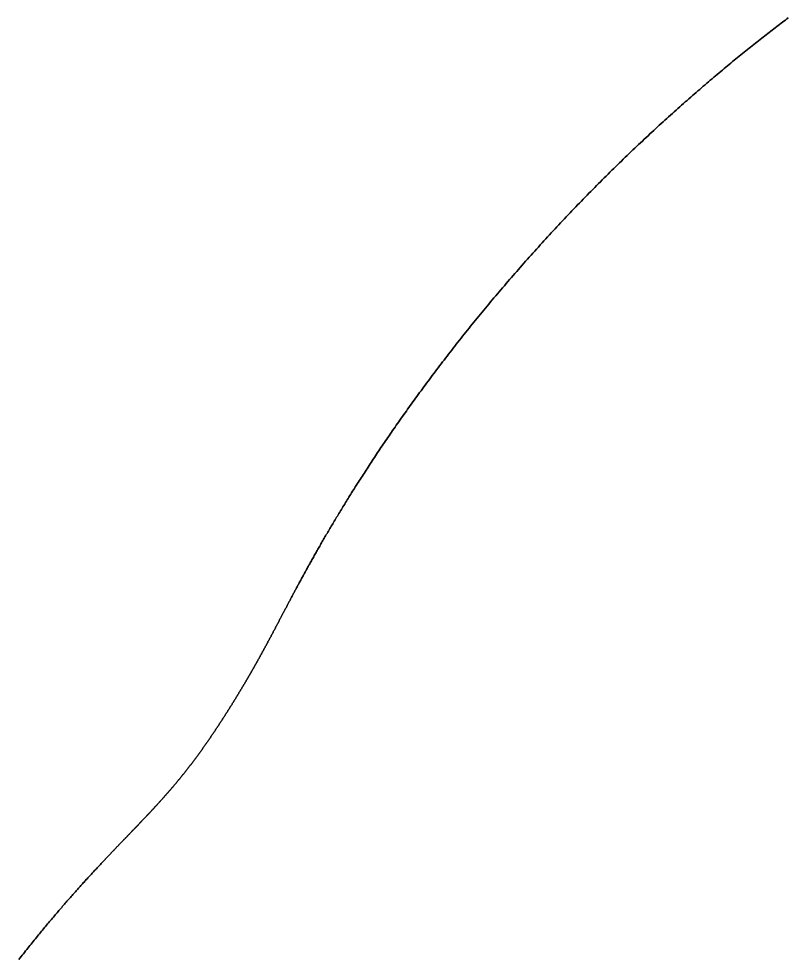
# Model space of a CAD drawing. Header units: inches. Extents: x 130170 to 284068, y 377793 to 804530.
# Drawn here: x 249404.6 to 249458.4, y 749638.9 to 749704.7 of the extents above; entities that cross this region are included whole.
import ezdxf

# ---------------------------------------------------------------- set-up
doc = ezdxf.new("R2010")
doc.units = ezdxf.units.IN
doc.header["$MEASUREMENT"] = 0
doc.layers.add('muni_il', color=7, linetype='Continuous')

msp = doc.modelspace()

# ---------------------------------------------------------------- linework, layer by layer
at = {"layer": 'muni_il'}
for points in [[(249458.444, 749704.798), (249458.346, 749704.724), (249458.247, 749704.649), (249458.148, 749704.574), (249458.048, 749704.498), (249457.948, 749704.421), (249457.847, 749704.344), (249457.745, 749704.266), (249457.643, 749704.188), (249457.54, 749704.109), (249457.436, 749704.03), (249457.332, 749703.949), (249457.228, 749703.869), (249457.123, 749703.787), (249457.017, 749703.705), (249456.911, 749703.622), (249456.804, 749703.539), (249456.697, 749703.455), (249456.589, 749703.37), (249456.48, 749703.285), (249456.372, 749703.199), (249456.262, 749703.113), (249456.152, 749703.025), (249456.041, 749702.938), (249455.93, 749702.849), (249455.819, 749702.76), (249455.707, 749702.671), (249455.594, 749702.58), (249455.481, 749702.489), (249455.367, 749702.398), (249455.253, 749702.306), (249455.138, 749702.213), (249455.023, 749702.119), (249454.907, 749702.025), (249454.791, 749701.931), (249454.675, 749701.835), (249454.558, 749701.739), (249454.44, 749701.643), (249454.322, 749701.546), (249454.204, 749701.448), (249454.085, 749701.349), (249453.966, 749701.25), (249453.846, 749701.15), (249453.726, 749701.05), (249453.605, 749700.949), (249453.484, 749700.848), (249453.362, 749700.746), (249453.241, 749700.643), (249453.118, 749700.539), (249452.996, 749700.435), (249452.873, 749700.331), (249452.749, 749700.226), (249452.626, 749700.12), (249452.501, 749700.013), (249452.377, 749699.906), (249452.252, 749699.799), (249452.127, 749699.691), (249452.001, 749699.582), (249451.875, 749699.472), (249451.749, 749699.362), (249451.622, 749699.252), (249451.495, 749699.141), (249451.368, 749699.029), (249451.241, 749698.917), (249451.113, 749698.804), (249450.985, 749698.691), (249450.856, 749698.577), (249450.728, 749698.462), (249450.599, 749698.347), (249450.469, 749698.231), (249450.34, 749698.115), (249450.21, 749697.998), (249450.08, 749697.881), (249449.95, 749697.763), (249449.82, 749697.645), (249449.689, 749697.526), (249449.558, 749697.407), (249449.427, 749697.287), (249449.296, 749697.166), (249449.165, 749697.045), (249449.033, 749696.924), (249448.901, 749696.802), (249448.77, 749696.679), (249448.637, 749696.556), (249448.505, 749696.433), (249448.373, 749696.309), (249448.24, 749696.184), (249448.108, 749696.059), (249447.975, 749695.934), (249447.842, 749695.808), (249447.709, 749695.682), (249447.576, 749695.555), (249447.443, 749695.428), (249447.31, 749695.3), (249447.176, 749695.172), (249447.043, 749695.044), (249446.91, 749694.915), (249446.776, 749694.785), (249446.643, 749694.655), (249446.509, 749694.525), (249446.375, 749694.394), (249446.242, 749694.263), (249446.108, 749694.132), (249445.975, 749694), (249445.841, 749693.868), (249445.707, 749693.735), (249445.574, 749693.602), (249445.44, 749693.469), (249445.306, 749693.335), (249445.173, 749693.201), (249445.04, 749693.067), (249444.906, 749692.932), (249444.773, 749692.797), (249444.64, 749692.662), (249444.506, 749692.526), (249444.373, 749692.39), (249444.24, 749692.254), (249444.107, 749692.117), (249443.975, 749691.98), (249443.842, 749691.843), (249443.709, 749691.706), (249443.577, 749691.568), (249443.445, 749691.43), (249443.313, 749691.291), (249443.18, 749691.153), (249443.049, 749691.014), (249442.917, 749690.875), (249442.786, 749690.736), (249442.654, 749690.596), (249442.523, 749690.457), (249442.392, 749690.317), (249442.261, 749690.177), (249442.131, 749690.036), (249442.001, 749689.896), (249441.87, 749689.755), (249441.741, 749689.614), (249441.611, 749689.473), (249441.481, 749689.332), (249441.352, 749689.191), (249441.223, 749689.05), (249441.095, 749688.908), (249440.966, 749688.766), (249440.838, 749688.624), (249440.71, 749688.482), (249440.583, 749688.34), (249440.456, 749688.198), (249440.329, 749688.056), (249440.202, 749687.914), (249440.076, 749687.771), (249439.95, 749687.629), (249439.824, 749687.486), (249439.699, 749687.343), (249439.574, 749687.201), (249439.449, 749687.058), (249439.324, 749686.916), (249439.2, 749686.773), (249439.077, 749686.63), (249438.953, 749686.487), (249438.83, 749686.344), (249438.708, 749686.202), (249438.586, 749686.059), (249438.464, 749685.916), (249438.342, 749685.774), (249438.221, 749685.631), (249438.101, 749685.488), (249437.98, 749685.346), (249437.861, 749685.203), (249437.741, 749685.061), (249437.622, 749684.919), (249437.503, 749684.776), (249437.385, 749684.634), (249437.268, 749684.492), (249437.15, 749684.35), (249437.033, 749684.208), (249436.917, 749684.067), (249436.801, 749683.925), (249436.685, 749683.784), (249436.57, 749683.642), (249436.456, 749683.501), (249436.341, 749683.36), (249436.228, 749683.219), (249436.114, 749683.078), (249436.002, 749682.938), (249435.889, 749682.798), (249435.777, 749682.657), (249435.666, 749682.518), (249435.555, 749682.378), (249435.445, 749682.238), (249435.335, 749682.099), (249435.226, 749681.96), (249435.117, 749681.821), (249435.008, 749681.683), (249434.901, 749681.544), (249434.793, 749681.406), (249434.686, 749681.268), (249434.58, 749681.131), (249434.474, 749680.993), (249434.369, 749680.856), (249434.264, 749680.72), (249434.16, 749680.583), (249434.056, 749680.447), (249433.953, 749680.311), (249433.85, 749680.176), (249433.748, 749680.041), (249433.646, 749679.906), (249433.545, 749679.771), (249433.445, 749679.637), (249433.345, 749679.503), (249433.245, 749679.37), (249433.146, 749679.237), (249433.048, 749679.104), (249432.95, 749678.972), (249432.853, 749678.84), (249432.756, 749678.708), (249432.66, 749678.577), (249432.564, 749678.446), (249432.469, 749678.315), (249432.375, 749678.185), (249432.281, 749678.056), (249432.187, 749677.926), (249432.094, 749677.797), (249432.002, 749677.669), (249431.91, 749677.541), (249431.819, 749677.414), (249431.729, 749677.286), (249431.639, 749677.16), (249431.549, 749677.033), (249431.46, 749676.908), (249431.372, 749676.782), (249431.284, 749676.657), (249431.197, 749676.533), (249431.11, 749676.409), (249431.024, 749676.286), (249430.938, 749676.162), (249430.853, 749676.04), (249430.769, 749675.918), (249430.685, 749675.796), (249430.601, 749675.675), (249430.519, 749675.555), (249430.436, 749675.435), (249430.355, 749675.315), (249430.274, 749675.196), (249430.193, 749675.077), (249430.113, 749674.959), (249430.034, 749674.842), (249429.955, 749674.725), (249429.876, 749674.608), (249429.799, 749674.492), (249429.721, 749674.377), (249429.645, 749674.262), (249429.569, 749674.148), (249429.493, 749674.034), (249429.418, 749673.92), (249429.344, 749673.808), (249429.27, 749673.695), (249429.196, 749673.584), (249429.123, 749673.473), (249429.051, 749673.362), (249428.979, 749673.252), (249428.908, 749673.143), (249428.837, 749673.034), (249428.767, 749672.925), (249428.698, 749672.817), (249428.629, 749672.71), (249428.56, 749672.603), (249428.492, 749672.497), (249428.424, 749672.392), (249428.358, 749672.287), (249428.291, 749672.182), (249428.225, 749672.079), (249428.16, 749671.975), (249428.095, 749671.872), (249428.031, 749671.77), (249427.967, 749671.669), (249427.903, 749671.568), (249427.841, 749671.467), (249427.778, 749671.367), (249427.716, 749671.268), (249427.655, 749671.169), (249427.594, 749671.071), (249427.534, 749670.974), (249427.474, 749670.877), (249427.415, 749670.78), (249427.356, 749670.684), (249427.297, 749670.589), (249427.239, 749670.494), (249427.182, 749670.4), (249427.125, 749670.307), (249427.069, 749670.214), (249427.013, 749670.121), (249426.957, 749670.03), (249426.902, 749669.938), (249426.848, 749669.848), (249426.793, 749669.757), (249426.74, 749669.668), (249426.686, 749669.579), (249426.634, 749669.49), (249426.581, 749669.403), (249426.53, 749669.315), (249426.478, 749669.228), (249426.427, 749669.142), (249426.377, 749669.057), (249426.326, 749668.972), (249426.277, 749668.887), (249426.228, 749668.803), (249426.179, 749668.72), (249426.13, 749668.637), (249426.082, 749668.555), (249426.035, 749668.473), (249425.988, 749668.392), (249425.941, 749668.311), (249425.894, 749668.231), (249425.849, 749668.152), (249425.803, 749668.072), (249425.758, 749667.994), (249425.713, 749667.916), (249425.669, 749667.839), (249425.625, 749667.762), (249425.581, 749667.685), (249425.538, 749667.61), (249425.495, 749667.534), (249425.452, 749667.46), (249425.41, 749667.385), (249425.369, 749667.312), (249425.327, 749667.238), (249425.286, 749667.166), (249425.246, 749667.093), (249425.205, 749667.022), (249425.165, 749666.95), (249425.126, 749666.88), (249425.087, 749666.809), (249425.048, 749666.74), (249425.009, 749666.67), (249424.971, 749666.602), (249424.933, 749666.534), (249424.895, 749666.466), (249424.858, 749666.398), (249424.821, 749666.332), (249424.785, 749666.265), (249424.748, 749666.199), (249424.712, 749666.134), (249424.676, 749666.069), (249424.641, 749666.005), (249424.606, 749665.94), (249424.571, 749665.877), (249424.537, 749665.814), (249424.502, 749665.751), (249424.469, 749665.689), (249424.435, 749665.627), (249424.402, 749665.566), (249424.368, 749665.505), (249424.336, 749665.444), (249424.303, 749665.384), (249424.271, 749665.324), (249424.239, 749665.265), (249424.207, 749665.206), (249424.175, 749665.148), (249424.144, 749665.09), (249424.113, 749665.032), (249424.083, 749664.975), (249424.052, 749664.918), (249424.022, 749664.862), (249423.992, 749664.806), (249423.962, 749664.75), (249423.933, 749664.695), (249423.903, 749664.64), (249423.874, 749664.586), (249423.845, 749664.531), (249423.817, 749664.478), (249423.788, 749664.424), (249423.76, 749664.371), (249423.732, 749664.319), (249423.704, 749664.266), (249423.677, 749664.214), (249423.649, 749664.163), (249423.622, 749664.111), (249423.595, 749664.06), (249423.568, 749664.01), (249423.542, 749663.959), (249423.515, 749663.91), (249423.489, 749663.86), (249423.463, 749663.811), (249423.437, 749663.762), (249423.412, 749663.713), (249423.386, 749663.665), (249423.361, 749663.617), (249423.336, 749663.569), (249423.311, 749663.521), (249423.286, 749663.474), (249423.261, 749663.427), (249423.237, 749663.381), (249423.212, 749663.334), (249423.188, 749663.289), (249423.164, 749663.243), (249423.14, 749663.197), (249423.117, 749663.152), (249423.093, 749663.107), (249423.069, 749663.063), (249423.046, 749663.018), (249423.023, 749662.974), (249423, 749662.93), (249422.977, 749662.887), (249422.954, 749662.843), (249422.932, 749662.8), (249422.909, 749662.757), (249422.887, 749662.715), (249422.864, 749662.672), (249422.842, 749662.63), (249422.82, 749662.588), (249422.798, 749662.546), (249422.777, 749662.505), (249422.755, 749662.464), (249422.733, 749662.423), (249422.712, 749662.382), (249422.69, 749662.341), (249422.669, 749662.301), (249422.648, 749662.26), (249422.627, 749662.22), (249422.606, 749662.181), (249422.585, 749662.141), (249422.564, 749662.101), (249422.543, 749662.062), (249422.523, 749662.023), (249422.502, 749661.984), (249422.482, 749661.946), (249422.461, 749661.907), (249422.441, 749661.869), (249422.421, 749661.83), (249422.401, 749661.792), (249422.381, 749661.754), (249422.361, 749661.717), (249422.341, 749661.679), (249422.321, 749661.642), (249422.301, 749661.605), (249422.282, 749661.568), (249422.262, 749661.531), (249422.242, 749661.494), (249422.223, 749661.457), (249422.203, 749661.421), (249422.184, 749661.384), (249422.165, 749661.348), (249422.145, 749661.312), (249422.126, 749661.276), (249422.107, 749661.24), (249422.088, 749661.205), (249422.069, 749661.169), (249422.05, 749661.134), (249422.031, 749661.098), (249422.012, 749661.063), (249421.993, 749661.028), (249421.974, 749660.993), (249421.955, 749660.958), (249421.936, 749660.923), (249421.918, 749660.888), (249421.899, 749660.854), (249421.88, 749660.819), (249421.862, 749660.785), (249421.843, 749660.751), (249421.825, 749660.716), (249421.806, 749660.682), (249421.788, 749660.648), (249421.769, 749660.615), (249421.751, 749660.581), (249421.732, 749660.547), (249421.714, 749660.513), (249421.696, 749660.48), (249421.677, 749660.446), (249421.659, 749660.413), (249421.641, 749660.379), (249421.622, 749660.346), (249421.604, 749660.313), (249421.586, 749660.28), (249421.568, 749660.247), (249421.549, 749660.214), (249421.531, 749660.181), (249421.513, 749660.148), (249421.495, 749660.115), (249421.477, 749660.082), (249421.459, 749660.049), (249421.44, 749660.017), (249421.422, 749659.984), (249421.404, 749659.952), (249421.386, 749659.919), (249421.368, 749659.886), (249421.35, 749659.854), (249421.332, 749659.822), (249421.314, 749659.789), (249421.296, 749659.757), (249421.278, 749659.725), (249421.26, 749659.693), (249421.242, 749659.66), (249421.224, 749659.628), (249421.206, 749659.596), (249421.187, 749659.564), (249421.169, 749659.532), (249421.151, 749659.5), (249421.133, 749659.468), (249421.115, 749659.436), (249421.097, 749659.404), (249421.079, 749659.372), (249421.061, 749659.341), (249421.043, 749659.309), (249421.025, 749659.277), (249421.007, 749659.245), (249420.988, 749659.213), (249420.97, 749659.182), (249420.952, 749659.15), (249420.934, 749659.118), (249420.916, 749659.086), (249420.898, 749659.055), (249420.879, 749659.023), (249420.861, 749658.991), (249420.843, 749658.96), (249420.825, 749658.928), (249420.806, 749658.897), (249420.788, 749658.865), (249420.77, 749658.833), (249420.752, 749658.802), (249420.733, 749658.77), (249420.715, 749658.739), (249420.697, 749658.707), (249420.678, 749658.675), (249420.66, 749658.644), (249420.641, 749658.612), (249420.623, 749658.581), (249420.605, 749658.549), (249420.586, 749658.517), (249420.568, 749658.486), (249420.549, 749658.454), (249420.531, 749658.423), (249420.512, 749658.391), (249420.494, 749658.36), (249420.475, 749658.328), (249420.456, 749658.296), (249420.438, 749658.265), (249420.419, 749658.233), (249420.4, 749658.202), (249420.382, 749658.17), (249420.363, 749658.138), (249420.344, 749658.107), (249420.325, 749658.075), (249420.307, 749658.044), (249420.288, 749658.012), (249420.269, 749657.98), (249420.25, 749657.949), (249420.231, 749657.917), (249420.212, 749657.885), (249420.193, 749657.853), (249420.174, 749657.822), (249420.155, 749657.79), (249420.136, 749657.758), (249420.117, 749657.727), (249420.098, 749657.695), (249420.079, 749657.663), (249420.06, 749657.631), (249420.041, 749657.6), (249420.021, 749657.568), (249420.002, 749657.536), (249419.983, 749657.504), (249419.964, 749657.472), (249419.944, 749657.441), (249419.925, 749657.409), (249419.906, 749657.377), (249419.886, 749657.345), (249419.867, 749657.313), (249419.847, 749657.281), (249419.828, 749657.249), (249419.808, 749657.217), (249419.789, 749657.185), (249419.769, 749657.153), (249419.749, 749657.121), (249419.73, 749657.089), (249419.71, 749657.057), (249419.69, 749657.025), (249419.671, 749656.993), (249419.651, 749656.961), (249419.631, 749656.929), (249419.611, 749656.897), (249419.591, 749656.865), (249419.571, 749656.833), (249419.552, 749656.801), (249419.532, 749656.769), (249419.512, 749656.736), (249419.492, 749656.704), (249419.472, 749656.672), (249419.452, 749656.64), (249419.431, 749656.607), (249419.411, 749656.575), (249419.391, 749656.543), (249419.371, 749656.511), (249419.351, 749656.479), (249419.33, 749656.446), (249419.31, 749656.414), (249419.29, 749656.382), (249419.27, 749656.35), (249419.249, 749656.317), (249419.229, 749656.285), (249419.208, 749656.253), (249419.188, 749656.22), (249419.167, 749656.188), (249419.147, 749656.156), (249419.126, 749656.123), (249419.106, 749656.091), (249419.085, 749656.058), (249419.064, 749656.026), (249419.044, 749655.994), (249419.023, 749655.961), (249419.002, 749655.929), (249418.981, 749655.896), (249418.961, 749655.864), (249418.94, 749655.832), (249418.919, 749655.799), (249418.898, 749655.767), (249418.877, 749655.734), (249418.856, 749655.702), (249418.835, 749655.669), (249418.814, 749655.637), (249418.793, 749655.604), (249418.772, 749655.572), (249418.751, 749655.539), (249418.73, 749655.507), (249418.709, 749655.475), (249418.688, 749655.442), (249418.666, 749655.41), (249418.645, 749655.377), (249418.624, 749655.345), (249418.603, 749655.312), (249418.581, 749655.28), (249418.56, 749655.247), (249418.539, 749655.215), (249418.517, 749655.182), (249418.496, 749655.15), (249418.474, 749655.117), (249418.453, 749655.085), (249418.431, 749655.053), (249418.41, 749655.02), (249418.388, 749654.988), (249418.366, 749654.955), (249418.345, 749654.923), (249418.323, 749654.89), (249418.302, 749654.858), (249418.28, 749654.826), (249418.258, 749654.793), (249418.236, 749654.761), (249418.215, 749654.728), (249418.193, 749654.696), (249418.171, 749654.664), (249418.149, 749654.631), (249418.127, 749654.599), (249418.105, 749654.567), (249418.083, 749654.534), (249418.061, 749654.502), (249418.039, 749654.47), (249418.017, 749654.437), (249417.995, 749654.405), (249417.973, 749654.373), (249417.951, 749654.34), (249417.929, 749654.308), (249417.906, 749654.276), (249417.884, 749654.244), (249417.862, 749654.212), (249417.84, 749654.179), (249417.817, 749654.147), (249417.795, 749654.115), (249417.773, 749654.083), (249417.75, 749654.051), (249417.728, 749654.019), (249417.706, 749653.986), (249417.683, 749653.954), (249417.661, 749653.922), (249417.638, 749653.89), (249417.616, 749653.858), (249417.593, 749653.826), (249417.57, 749653.794), (249417.548, 749653.762), (249417.525, 749653.73), (249417.502, 749653.698), (249417.48, 749653.666), (249417.457, 749653.634), (249417.434, 749653.602), (249417.411, 749653.57), (249417.388, 749653.539), (249417.366, 749653.507), (249417.343, 749653.475), (249417.32, 749653.443), (249417.297, 749653.411), (249417.274, 749653.379), (249417.251, 749653.348), (249417.228, 749653.316), (249417.204, 749653.284), (249417.181, 749653.253), (249417.158, 749653.221), (249417.135, 749653.189), (249417.112, 749653.158), (249417.088, 749653.126), (249417.065, 749653.094), (249417.042, 749653.063), (249417.019, 749653.031), (249416.995, 749653), (249416.972, 749652.968), (249416.948, 749652.936), (249416.925, 749652.905), (249416.901, 749652.873), (249416.878, 749652.842), (249416.854, 749652.81), (249416.83, 749652.779), (249416.807, 749652.748), (249416.783, 749652.716), (249416.759, 749652.685), (249416.736, 749652.653), (249416.712, 749652.622), (249416.688, 749652.591), (249416.664, 749652.559), (249416.64, 749652.528), (249416.616, 749652.497), (249416.592, 749652.465), (249416.568, 749652.434), (249416.544, 749652.403), (249416.52, 749652.372), (249416.496, 749652.34), (249416.471, 749652.309), (249416.447, 749652.278), (249416.423, 749652.247), (249416.398, 749652.216), (249416.374, 749652.184), (249416.349, 749652.153), (249416.325, 749652.122), (249416.3, 749652.091), (249416.276, 749652.06), (249416.251, 749652.029), (249416.227, 749651.997), (249416.202, 749651.966), (249416.177, 749651.935), (249416.152, 749651.904), (249416.127, 749651.873), (249416.103, 749651.842), (249416.078, 749651.811), (249416.053, 749651.78), (249416.027, 749651.749), (249416.002, 749651.718), (249415.977, 749651.687), (249415.952, 749651.656), (249415.927, 749651.625), (249415.901, 749651.593), (249415.876, 749651.562), (249415.85, 749651.531), (249415.825, 749651.5), (249415.799, 749651.469), (249415.774, 749651.438), (249415.748, 749651.407), (249415.723, 749651.376), (249415.697, 749651.345), (249415.671, 749651.314), (249415.645, 749651.283), (249415.619, 749651.252), (249415.593, 749651.221), (249415.567, 749651.19), (249415.541, 749651.159), (249415.515, 749651.127), (249415.489, 749651.096), (249415.462, 749651.065), (249415.436, 749651.034), (249415.409, 749651.003), (249415.383, 749650.972), (249415.356, 749650.941), (249415.33, 749650.909), (249415.303, 749650.878), (249415.276, 749650.847), (249415.249, 749650.816), (249415.222, 749650.784), (249415.195, 749650.753), (249415.168, 749650.722), (249415.141, 749650.691), (249415.114, 749650.659), (249415.087, 749650.628), (249415.059, 749650.597), (249415.032, 749650.565), (249415.005, 749650.534), (249414.977, 749650.502), (249414.949, 749650.471), (249414.922, 749650.439), (249414.894, 749650.408), (249414.866, 749650.376), (249414.838, 749650.345), (249414.81, 749650.313), (249414.782, 749650.281), (249414.754, 749650.25), (249414.725, 749650.218), (249414.697, 749650.186), (249414.669, 749650.154), (249414.64, 749650.123), (249414.612, 749650.091), (249414.583, 749650.059), (249414.554, 749650.027), (249414.525, 749649.995), (249414.496, 749649.963), (249414.467, 749649.931), (249414.438, 749649.899), (249414.409, 749649.866), (249414.38, 749649.834), (249414.35, 749649.802), (249414.321, 749649.77), (249414.291, 749649.737), (249414.262, 749649.705), (249414.232, 749649.672), (249414.202, 749649.64), (249414.172, 749649.607), (249414.142, 749649.575), (249414.112, 749649.542), (249414.082, 749649.509), (249414.051, 749649.476), (249414.021, 749649.443), (249413.99, 749649.41), (249413.96, 749649.377), (249413.929, 749649.344), (249413.898, 749649.311), (249413.867, 749649.278), (249413.836, 749649.245), (249413.805, 749649.211), (249413.774, 749649.178), (249413.742, 749649.144), (249413.711, 749649.111), (249413.679, 749649.077), (249413.647, 749649.043), (249413.616, 749649.009), (249413.584, 749648.976), (249413.552, 749648.941), (249413.52, 749648.907), (249413.487, 749648.873), (249413.455, 749648.839), (249413.423, 749648.805), (249413.39, 749648.77), (249413.357, 749648.736), (249413.324, 749648.701), (249413.291, 749648.666), (249413.258, 749648.631), (249413.225, 749648.596), (249413.192, 749648.561), (249413.158, 749648.526), (249413.125, 749648.491), (249413.091, 749648.456), (249413.057, 749648.42), (249413.023, 749648.384), (249412.989, 749648.349), (249412.955, 749648.313), (249412.92, 749648.277), (249412.886, 749648.241), (249412.851, 749648.205), (249412.816, 749648.168), (249412.781, 749648.132), (249412.746, 749648.095), (249412.711, 749648.059), (249412.676, 749648.022), (249412.64, 749647.985), (249412.605, 749647.948), (249412.569, 749647.91), (249412.533, 749647.873), (249412.497, 749647.835), (249412.461, 749647.798), (249412.424, 749647.76), (249412.388, 749647.722), (249412.351, 749647.684), (249412.314, 749647.645), (249412.277, 749647.607), (249412.24, 749647.568), (249412.203, 749647.53), (249412.165, 749647.49), (249412.128, 749647.451), (249412.09, 749647.412), (249412.052, 749647.373), (249412.014, 749647.333), (249411.975, 749647.293), (249411.937, 749647.253), (249411.898, 749647.213), (249411.859, 749647.172), (249411.82, 749647.132), (249411.781, 749647.091), (249411.742, 749647.05), (249411.702, 749647.009), (249411.662, 749646.967), (249411.623, 749646.926), (249411.582, 749646.884), (249411.542, 749646.842), (249411.502, 749646.8), (249411.461, 749646.757), (249411.42, 749646.714), (249411.379, 749646.671), (249411.338, 749646.628), (249411.296, 749646.585), (249411.254, 749646.541), (249411.212, 749646.497), (249411.17, 749646.453), (249411.128, 749646.409), (249411.085, 749646.364), (249411.043, 749646.319), (249411, 749646.274), (249410.956, 749646.228), (249410.913, 749646.182), (249410.869, 749646.136), (249410.825, 749646.09), (249410.781, 749646.044), (249410.737, 749645.997), (249410.692, 749645.95), (249410.648, 749645.902), (249410.603, 749645.854), (249410.557, 749645.806), (249410.512, 749645.758), (249410.466, 749645.709), (249410.42, 749645.66), (249410.374, 749645.611), (249410.327, 749645.561), (249410.28, 749645.511), (249410.233, 749645.461), (249410.186, 749645.41), (249410.138, 749645.359), (249410.091, 749645.308), (249410.042, 749645.256), (249409.994, 749645.204), (249409.945, 749645.152), (249409.896, 749645.099), (249409.847, 749645.046), (249409.798, 749644.992), (249409.748, 749644.938), (249409.698, 749644.884), (249409.647, 749644.829), (249409.597, 749644.774), (249409.546, 749644.718), (249409.495, 749644.662), (249409.443, 749644.606), (249409.391, 749644.549), (249409.339, 749644.492), (249409.286, 749644.435), (249409.234, 749644.376), (249409.181, 749644.318), (249409.127, 749644.259), (249409.073, 749644.2), (249409.019, 749644.14), (249408.965, 749644.079), (249408.91, 749644.018), (249408.855, 749643.957), (249408.8, 749643.895), (249408.744, 749643.833), (249408.688, 749643.77), (249408.631, 749643.707), (249408.575, 749643.643), (249408.517, 749643.579), (249408.46, 749643.514), (249408.402, 749643.449), (249408.344, 749643.383), (249408.285, 749643.317), (249408.226, 749643.25), (249408.167, 749643.182), (249408.107, 749643.114), (249408.048, 749643.046), (249407.987, 749642.977), (249407.926, 749642.907), (249407.865, 749642.837), (249407.804, 749642.766), (249407.742, 749642.695), (249407.68, 749642.623), (249407.617, 749642.55), (249407.554, 749642.477), (249407.49, 749642.403), (249407.427, 749642.329), (249407.362, 749642.254), (249407.298, 749642.178), (249407.233, 749642.102), (249407.167, 749642.025), (249407.102, 749641.948), (249407.035, 749641.87), (249406.969, 749641.791), (249406.902, 749641.711), (249406.834, 749641.631), (249406.766, 749641.55), (249406.698, 749641.469), (249406.629, 749641.387), (249406.56, 749641.304), (249406.491, 749641.221), (249406.421, 749641.137), (249406.351, 749641.052), (249406.28, 749640.966), (249406.209, 749640.88), (249406.137, 749640.793), (249406.065, 749640.706), (249405.993, 749640.617), (249405.92, 749640.528), (249405.846, 749640.439), (249405.773, 749640.348), (249405.699, 749640.257), (249405.624, 749640.165), (249405.549, 749640.072), (249405.474, 749639.979), (249405.398, 749639.885), (249405.321, 749639.79), (249405.245, 749639.694), (249405.168, 749639.598), (249405.09, 749639.5), (249405.012, 749639.403), (249404.934, 749639.304), (249404.855, 749639.205), (249404.776, 749639.104), (249404.696, 749639.003), (249404.616, 749638.902)], [(249404.616, 749638.902), (249404.696, 749639.003), (249404.776, 749639.104), (249404.855, 749639.205), (249404.934, 749639.304), (249405.012, 749639.403), (249405.09, 749639.5), (249405.168, 749639.598), (249405.245, 749639.694), (249405.321, 749639.79), (249405.398, 749639.885), (249405.474, 749639.979), (249405.549, 749640.072), (249405.624, 749640.165), (249405.699, 749640.257), (249405.773, 749640.348), (249405.846, 749640.439), (249405.92, 749640.528), (249405.993, 749640.617), (249406.065, 749640.706), (249406.137, 749640.793), (249406.209, 749640.88), (249406.28, 749640.966), (249406.351, 749641.052), (249406.421, 749641.137), (249406.491, 749641.221), (249406.56, 749641.304), (249406.629, 749641.387), (249406.698, 749641.469), (249406.766, 749641.55), (249406.834, 749641.631), (249406.902, 749641.711), (249406.969, 749641.791), (249407.035, 749641.87), (249407.102, 749641.948), (249407.167, 749642.025), (249407.233, 749642.102), (249407.298, 749642.178), (249407.362, 749642.254), (249407.427, 749642.329), (249407.49, 749642.403), (249407.554, 749642.477), (249407.617, 749642.55), (249407.68, 749642.623), (249407.742, 749642.695), (249407.804, 749642.766), (249407.865, 749642.837), (249407.926, 749642.907), (249407.987, 749642.977), (249408.048, 749643.046), (249408.107, 749643.114), (249408.167, 749643.182), (249408.226, 749643.25), (249408.285, 749643.317), (249408.344, 749643.383), (249408.402, 749643.449), (249408.46, 749643.514), (249408.517, 749643.579), (249408.575, 749643.643), (249408.631, 749643.707), (249408.688, 749643.77), (249408.744, 749643.833), (249408.8, 749643.895), (249408.855, 749643.957), (249408.91, 749644.018), (249408.965, 749644.079), (249409.019, 749644.14), (249409.073, 749644.2), (249409.127, 749644.259), (249409.181, 749644.318), (249409.234, 749644.376), (249409.286, 749644.435), (249409.339, 749644.492), (249409.391, 749644.549), (249409.443, 749644.606), (249409.495, 749644.662), (249409.546, 749644.718), (249409.597, 749644.774), (249409.647, 749644.829), (249409.698, 749644.884), (249409.748, 749644.938), (249409.798, 749644.992), (249409.847, 749645.046), (249409.896, 749645.099), (249409.945, 749645.152), (249409.994, 749645.204), (249410.042, 749645.256), (249410.091, 749645.308), (249410.138, 749645.359), (249410.186, 749645.41), (249410.233, 749645.461), (249410.28, 749645.511), (249410.327, 749645.561), (249410.374, 749645.611), (249410.42, 749645.66), (249410.466, 749645.709), (249410.512, 749645.758), (249410.557, 749645.806), (249410.603, 749645.854), (249410.648, 749645.902), (249410.692, 749645.95), (249410.737, 749645.997), (249410.781, 749646.044), (249410.825, 749646.09), (249410.869, 749646.136), (249410.913, 749646.182), (249410.956, 749646.228), (249411, 749646.274), (249411.043, 749646.319), (249411.085, 749646.364), (249411.128, 749646.409), (249411.17, 749646.453), (249411.212, 749646.497), (249411.254, 749646.541), (249411.296, 749646.585), (249411.338, 749646.628), (249411.379, 749646.671), (249411.42, 749646.714), (249411.461, 749646.757), (249411.502, 749646.8), (249411.542, 749646.842), (249411.582, 749646.884), (249411.623, 749646.926), (249411.662, 749646.967), (249411.702, 749647.009), (249411.742, 749647.05), (249411.781, 749647.091), (249411.82, 749647.132), (249411.859, 749647.172), (249411.898, 749647.213), (249411.937, 749647.253), (249411.975, 749647.293), (249412.014, 749647.333), (249412.052, 749647.373), (249412.09, 749647.412), (249412.128, 749647.451), (249412.165, 749647.49), (249412.203, 749647.53), (249412.24, 749647.568), (249412.277, 749647.607), (249412.314, 749647.645), (249412.351, 749647.684), (249412.388, 749647.722), (249412.424, 749647.76), (249412.461, 749647.798), (249412.497, 749647.835), (249412.533, 749647.873), (249412.569, 749647.91), (249412.605, 749647.948), (249412.64, 749647.985), (249412.676, 749648.022), (249412.711, 749648.059), (249412.746, 749648.095), (249412.781, 749648.132), (249412.816, 749648.168), (249412.851, 749648.205), (249412.886, 749648.241), (249412.92, 749648.277), (249412.955, 749648.313), (249412.989, 749648.349), (249413.023, 749648.384), (249413.057, 749648.42), (249413.091, 749648.456), (249413.125, 749648.491), (249413.158, 749648.526), (249413.192, 749648.561), (249413.225, 749648.596), (249413.258, 749648.631), (249413.291, 749648.666), (249413.324, 749648.701), (249413.357, 749648.736), (249413.39, 749648.77), (249413.423, 749648.805), (249413.455, 749648.839), (249413.487, 749648.873), (249413.52, 749648.907), (249413.552, 749648.941), (249413.584, 749648.976), (249413.616, 749649.009), (249413.647, 749649.043), (249413.679, 749649.077), (249413.711, 749649.111), (249413.742, 749649.144), (249413.774, 749649.178), (249413.805, 749649.211), (249413.836, 749649.245), (249413.867, 749649.278), (249413.898, 749649.311), (249413.929, 749649.344), (249413.96, 749649.377), (249413.99, 749649.41), (249414.021, 749649.443), (249414.051, 749649.476), (249414.082, 749649.509), (249414.112, 749649.542), (249414.142, 749649.575), (249414.172, 749649.607), (249414.202, 749649.64), (249414.232, 749649.672), (249414.262, 749649.705), (249414.291, 749649.737), (249414.321, 749649.77), (249414.35, 749649.802), (249414.38, 749649.834), (249414.409, 749649.866), (249414.438, 749649.899), (249414.467, 749649.931), (249414.496, 749649.963), (249414.525, 749649.995), (249414.554, 749650.027), (249414.583, 749650.059), (249414.612, 749650.091), (249414.64, 749650.123), (249414.669, 749650.154), (249414.697, 749650.186), (249414.725, 749650.218), (249414.754, 749650.25), (249414.782, 749650.281), (249414.81, 749650.313), (249414.838, 749650.345), (249414.866, 749650.376), (249414.894, 749650.408), (249414.922, 749650.439), (249414.949, 749650.471), (249414.977, 749650.502), (249415.005, 749650.534), (249415.032, 749650.565), (249415.059, 749650.597), (249415.087, 749650.628), (249415.114, 749650.659), (249415.141, 749650.691), (249415.168, 749650.722), (249415.195, 749650.753), (249415.222, 749650.784), (249415.249, 749650.816), (249415.276, 749650.847), (249415.303, 749650.878), (249415.33, 749650.909), (249415.356, 749650.941), (249415.383, 749650.972), (249415.409, 749651.003), (249415.436, 749651.034), (249415.462, 749651.065), (249415.489, 749651.096), (249415.515, 749651.127), (249415.541, 749651.159), (249415.567, 749651.19), (249415.593, 749651.221), (249415.619, 749651.252), (249415.645, 749651.283), (249415.671, 749651.314), (249415.697, 749651.345), (249415.723, 749651.376), (249415.748, 749651.407), (249415.774, 749651.438), (249415.799, 749651.469), (249415.825, 749651.5), (249415.85, 749651.531), (249415.876, 749651.562), (249415.901, 749651.593), (249415.927, 749651.625), (249415.952, 749651.656), (249415.977, 749651.687), (249416.002, 749651.718), (249416.027, 749651.749), (249416.053, 749651.78), (249416.078, 749651.811), (249416.103, 749651.842), (249416.127, 749651.873), (249416.152, 749651.904), (249416.177, 749651.935), (249416.202, 749651.966), (249416.227, 749651.997), (249416.251, 749652.029), (249416.276, 749652.06), (249416.3, 749652.091), (249416.325, 749652.122), (249416.349, 749652.153), (249416.374, 749652.184), (249416.398, 749652.216), (249416.423, 749652.247), (249416.447, 749652.278), (249416.471, 749652.309), (249416.496, 749652.34), (249416.52, 749652.372), (249416.544, 749652.403), (249416.568, 749652.434), (249416.592, 749652.465), (249416.616, 749652.497), (249416.64, 749652.528), (249416.664, 749652.559), (249416.688, 749652.591), (249416.712, 749652.622), (249416.736, 749652.653), (249416.759, 749652.685), (249416.783, 749652.716), (249416.807, 749652.748), (249416.83, 749652.779), (249416.854, 749652.81), (249416.878, 749652.842), (249416.901, 749652.873), (249416.925, 749652.905), (249416.948, 749652.936), (249416.972, 749652.968), (249416.995, 749653), (249417.019, 749653.031), (249417.042, 749653.063), (249417.065, 749653.094), (249417.088, 749653.126), (249417.112, 749653.158), (249417.135, 749653.189), (249417.158, 749653.221), (249417.181, 749653.253), (249417.204, 749653.284), (249417.228, 749653.316), (249417.251, 749653.348), (249417.274, 749653.379), (249417.297, 749653.411), (249417.32, 749653.443), (249417.343, 749653.475), (249417.366, 749653.507), (249417.388, 749653.539), (249417.411, 749653.57), (249417.434, 749653.602), (249417.457, 749653.634), (249417.48, 749653.666), (249417.502, 749653.698), (249417.525, 749653.73), (249417.548, 749653.762), (249417.57, 749653.794), (249417.593, 749653.826), (249417.616, 749653.858), (249417.638, 749653.89), (249417.661, 749653.922), (249417.683, 749653.954), (249417.706, 749653.986), (249417.728, 749654.019), (249417.75, 749654.051), (249417.773, 749654.083), (249417.795, 749654.115), (249417.817, 749654.147), (249417.84, 749654.179), (249417.862, 749654.212), (249417.884, 749654.244), (249417.906, 749654.276), (249417.929, 749654.308), (249417.951, 749654.34), (249417.973, 749654.373), (249417.995, 749654.405), (249418.017, 749654.437), (249418.039, 749654.47), (249418.061, 749654.502), (249418.083, 749654.534), (249418.105, 749654.567), (249418.127, 749654.599), (249418.149, 749654.631), (249418.171, 749654.664), (249418.193, 749654.696), (249418.215, 749654.728), (249418.236, 749654.761), (249418.258, 749654.793), (249418.28, 749654.826), (249418.302, 749654.858), (249418.323, 749654.89), (249418.345, 749654.923), (249418.366, 749654.955), (249418.388, 749654.988), (249418.41, 749655.02), (249418.431, 749655.053), (249418.453, 749655.085), (249418.474, 749655.117), (249418.496, 749655.15), (249418.517, 749655.182), (249418.539, 749655.215), (249418.56, 749655.247), (249418.581, 749655.28), (249418.603, 749655.312), (249418.624, 749655.345), (249418.645, 749655.377), (249418.666, 749655.41), (249418.688, 749655.442), (249418.709, 749655.475), (249418.73, 749655.507), (249418.751, 749655.539), (249418.772, 749655.572), (249418.793, 749655.604), (249418.814, 749655.637), (249418.835, 749655.669), (249418.856, 749655.702), (249418.877, 749655.734), (249418.898, 749655.767), (249418.919, 749655.799), (249418.94, 749655.832), (249418.961, 749655.864), (249418.981, 749655.896), (249419.002, 749655.929), (249419.023, 749655.961), (249419.044, 749655.994), (249419.064, 749656.026), (249419.085, 749656.058), (249419.106, 749656.091), (249419.126, 749656.123), (249419.147, 749656.156), (249419.167, 749656.188), (249419.188, 749656.22), (249419.208, 749656.253), (249419.229, 749656.285), (249419.249, 749656.317), (249419.27, 749656.35), (249419.29, 749656.382), (249419.31, 749656.414), (249419.33, 749656.446), (249419.351, 749656.479), (249419.371, 749656.511), (249419.391, 749656.543), (249419.411, 749656.575), (249419.431, 749656.607), (249419.452, 749656.64), (249419.472, 749656.672), (249419.492, 749656.704), (249419.512, 749656.736), (249419.532, 749656.769), (249419.552, 749656.801), (249419.571, 749656.833), (249419.591, 749656.865), (249419.611, 749656.897), (249419.631, 749656.929), (249419.651, 749656.961), (249419.671, 749656.993), (249419.69, 749657.025), (249419.71, 749657.057), (249419.73, 749657.089), (249419.749, 749657.121), (249419.769, 749657.153), (249419.789, 749657.185), (249419.808, 749657.217), (249419.828, 749657.249), (249419.847, 749657.281), (249419.867, 749657.313), (249419.886, 749657.345), (249419.906, 749657.377), (249419.925, 749657.409), (249419.944, 749657.441), (249419.964, 749657.472), (249419.983, 749657.504), (249420.002, 749657.536), (249420.021, 749657.568), (249420.041, 749657.6), (249420.06, 749657.631), (249420.079, 749657.663), (249420.098, 749657.695), (249420.117, 749657.727), (249420.136, 749657.758), (249420.155, 749657.79), (249420.174, 749657.822), (249420.193, 749657.853), (249420.212, 749657.885), (249420.231, 749657.917), (249420.25, 749657.949), (249420.269, 749657.98), (249420.288, 749658.012), (249420.307, 749658.044), (249420.325, 749658.075), (249420.344, 749658.107), (249420.363, 749658.138), (249420.382, 749658.17), (249420.4, 749658.202), (249420.419, 749658.233), (249420.438, 749658.265), (249420.456, 749658.296), (249420.475, 749658.328), (249420.494, 749658.36), (249420.512, 749658.391), (249420.531, 749658.423), (249420.549, 749658.454), (249420.568, 749658.486), (249420.586, 749658.517), (249420.605, 749658.549), (249420.623, 749658.581), (249420.641, 749658.612), (249420.66, 749658.644), (249420.678, 749658.675), (249420.697, 749658.707), (249420.715, 749658.739), (249420.733, 749658.77), (249420.752, 749658.802), (249420.77, 749658.833), (249420.788, 749658.865), (249420.806, 749658.897), (249420.825, 749658.928), (249420.843, 749658.96), (249420.861, 749658.991), (249420.879, 749659.023), (249420.898, 749659.055), (249420.916, 749659.086), (249420.934, 749659.118), (249420.952, 749659.15), (249420.97, 749659.182), (249420.988, 749659.213), (249421.007, 749659.245), (249421.025, 749659.277), (249421.043, 749659.309), (249421.061, 749659.341), (249421.079, 749659.372), (249421.097, 749659.404), (249421.115, 749659.436), (249421.133, 749659.468), (249421.151, 749659.5), (249421.169, 749659.532), (249421.187, 749659.564), (249421.206, 749659.596), (249421.224, 749659.628), (249421.242, 749659.66), (249421.26, 749659.693), (249421.278, 749659.725), (249421.296, 749659.757), (249421.314, 749659.789), (249421.332, 749659.822), (249421.35, 749659.854), (249421.368, 749659.886), (249421.386, 749659.919), (249421.404, 749659.952), (249421.422, 749659.984), (249421.44, 749660.017), (249421.459, 749660.049), (249421.477, 749660.082), (249421.495, 749660.115), (249421.513, 749660.148), (249421.531, 749660.181), (249421.549, 749660.214), (249421.568, 749660.247), (249421.586, 749660.28), (249421.604, 749660.313), (249421.622, 749660.346), (249421.641, 749660.379), (249421.659, 749660.413), (249421.677, 749660.446), (249421.696, 749660.48), (249421.714, 749660.513), (249421.732, 749660.547), (249421.751, 749660.581), (249421.769, 749660.615), (249421.788, 749660.648), (249421.806, 749660.682), (249421.825, 749660.716), (249421.843, 749660.751), (249421.862, 749660.785), (249421.88, 749660.819), (249421.899, 749660.854), (249421.918, 749660.888), (249421.936, 749660.923), (249421.955, 749660.958), (249421.974, 749660.993), (249421.993, 749661.028), (249422.012, 749661.063), (249422.031, 749661.098), (249422.05, 749661.134), (249422.069, 749661.169), (249422.088, 749661.205), (249422.107, 749661.24), (249422.126, 749661.276), (249422.145, 749661.312), (249422.165, 749661.348), (249422.184, 749661.384), (249422.203, 749661.421), (249422.223, 749661.457), (249422.242, 749661.494), (249422.262, 749661.531), (249422.282, 749661.568), (249422.301, 749661.605), (249422.321, 749661.642), (249422.341, 749661.679), (249422.361, 749661.717), (249422.381, 749661.754), (249422.401, 749661.792), (249422.421, 749661.83), (249422.441, 749661.869), (249422.461, 749661.907), (249422.482, 749661.946), (249422.502, 749661.984), (249422.523, 749662.023), (249422.543, 749662.062), (249422.564, 749662.101), (249422.585, 749662.141), (249422.606, 749662.181), (249422.627, 749662.22), (249422.648, 749662.26), (249422.669, 749662.301), (249422.69, 749662.341), (249422.712, 749662.382), (249422.733, 749662.423), (249422.755, 749662.464), (249422.777, 749662.505), (249422.798, 749662.546), (249422.82, 749662.588), (249422.842, 749662.63), (249422.864, 749662.672), (249422.887, 749662.715), (249422.909, 749662.757), (249422.932, 749662.8), (249422.954, 749662.843), (249422.977, 749662.887), (249423, 749662.93), (249423.023, 749662.974), (249423.046, 749663.018), (249423.069, 749663.063), (249423.093, 749663.107), (249423.117, 749663.152), (249423.14, 749663.197), (249423.164, 749663.243), (249423.188, 749663.289), (249423.212, 749663.334), (249423.237, 749663.381), (249423.261, 749663.427), (249423.286, 749663.474), (249423.311, 749663.521), (249423.336, 749663.569), (249423.361, 749663.617), (249423.386, 749663.665), (249423.412, 749663.713), (249423.437, 749663.762), (249423.463, 749663.811), (249423.489, 749663.86), (249423.515, 749663.91), (249423.542, 749663.959), (249423.568, 749664.01), (249423.595, 749664.06), (249423.622, 749664.111), (249423.649, 749664.163), (249423.677, 749664.214), (249423.704, 749664.266), (249423.732, 749664.319), (249423.76, 749664.371), (249423.788, 749664.424), (249423.817, 749664.478), (249423.845, 749664.531), (249423.874, 749664.586), (249423.903, 749664.64), (249423.933, 749664.695), (249423.962, 749664.75), (249423.992, 749664.806), (249424.022, 749664.862), (249424.052, 749664.918), (249424.083, 749664.975), (249424.113, 749665.032), (249424.144, 749665.09), (249424.175, 749665.148), (249424.207, 749665.206), (249424.239, 749665.265), (249424.271, 749665.324), (249424.303, 749665.384), (249424.336, 749665.444), (249424.368, 749665.505), (249424.402, 749665.566), (249424.435, 749665.627), (249424.469, 749665.689), (249424.502, 749665.751), (249424.537, 749665.814), (249424.571, 749665.877), (249424.606, 749665.94), (249424.641, 749666.005), (249424.676, 749666.069), (249424.712, 749666.134), (249424.748, 749666.199), (249424.785, 749666.265), (249424.821, 749666.332), (249424.858, 749666.398), (249424.895, 749666.466), (249424.933, 749666.534), (249424.971, 749666.602), (249425.009, 749666.67), (249425.048, 749666.74), (249425.087, 749666.809), (249425.126, 749666.88), (249425.165, 749666.95), (249425.205, 749667.022), (249425.246, 749667.093), (249425.286, 749667.166), (249425.327, 749667.238), (249425.369, 749667.312), (249425.41, 749667.385), (249425.452, 749667.46), (249425.495, 749667.534), (249425.538, 749667.61), (249425.581, 749667.685), (249425.625, 749667.762), (249425.669, 749667.839), (249425.713, 749667.916), (249425.758, 749667.994), (249425.803, 749668.072), (249425.849, 749668.152), (249425.894, 749668.231), (249425.941, 749668.311), (249425.988, 749668.392), (249426.035, 749668.473), (249426.082, 749668.555), (249426.13, 749668.637), (249426.179, 749668.72), (249426.228, 749668.803), (249426.277, 749668.887), (249426.326, 749668.972), (249426.377, 749669.057), (249426.427, 749669.142), (249426.478, 749669.228), (249426.53, 749669.315), (249426.581, 749669.403), (249426.634, 749669.49), (249426.686, 749669.579), (249426.74, 749669.668), (249426.793, 749669.757), (249426.848, 749669.848), (249426.902, 749669.938), (249426.957, 749670.03), (249427.013, 749670.121), (249427.069, 749670.214), (249427.125, 749670.307), (249427.182, 749670.4), (249427.239, 749670.494), (249427.297, 749670.589), (249427.356, 749670.684), (249427.415, 749670.78), (249427.474, 749670.877), (249427.534, 749670.974), (249427.594, 749671.071), (249427.655, 749671.169), (249427.716, 749671.268), (249427.778, 749671.367), (249427.841, 749671.467), (249427.903, 749671.568), (249427.967, 749671.669), (249428.031, 749671.77), (249428.095, 749671.872), (249428.16, 749671.975), (249428.225, 749672.079), (249428.291, 749672.182), (249428.358, 749672.287), (249428.424, 749672.392), (249428.492, 749672.497), (249428.56, 749672.603), (249428.629, 749672.71), (249428.698, 749672.817), (249428.767, 749672.925), (249428.837, 749673.034), (249428.908, 749673.143), (249428.979, 749673.252), (249429.051, 749673.362), (249429.123, 749673.473), (249429.196, 749673.584), (249429.27, 749673.695), (249429.344, 749673.808), (249429.418, 749673.92), (249429.493, 749674.034), (249429.569, 749674.148), (249429.645, 749674.262), (249429.721, 749674.377), (249429.799, 749674.492), (249429.876, 749674.608), (249429.955, 749674.725), (249430.034, 749674.842), (249430.113, 749674.959), (249430.193, 749675.077), (249430.274, 749675.196), (249430.355, 749675.315), (249430.436, 749675.435), (249430.519, 749675.555), (249430.601, 749675.675), (249430.685, 749675.796), (249430.769, 749675.918), (249430.853, 749676.04), (249430.938, 749676.162), (249431.024, 749676.286), (249431.11, 749676.409), (249431.197, 749676.533), (249431.284, 749676.657), (249431.372, 749676.782), (249431.46, 749676.908), (249431.549, 749677.033), (249431.639, 749677.16), (249431.729, 749677.286), (249431.819, 749677.414), (249431.91, 749677.541), (249432.002, 749677.669), (249432.094, 749677.797), (249432.187, 749677.926), (249432.281, 749678.056), (249432.375, 749678.185), (249432.469, 749678.315), (249432.564, 749678.446), (249432.66, 749678.577), (249432.756, 749678.708), (249432.853, 749678.84), (249432.95, 749678.972), (249433.048, 749679.104), (249433.146, 749679.237), (249433.245, 749679.37), (249433.345, 749679.503), (249433.445, 749679.637), (249433.545, 749679.771), (249433.646, 749679.906), (249433.748, 749680.041), (249433.85, 749680.176), (249433.953, 749680.311), (249434.056, 749680.447), (249434.16, 749680.583), (249434.264, 749680.72), (249434.369, 749680.856), (249434.474, 749680.993), (249434.58, 749681.131), (249434.686, 749681.268), (249434.793, 749681.406), (249434.901, 749681.544), (249435.008, 749681.683), (249435.117, 749681.821), (249435.226, 749681.96), (249435.335, 749682.099), (249435.445, 749682.238), (249435.555, 749682.378), (249435.666, 749682.518), (249435.777, 749682.657), (249435.889, 749682.798), (249436.002, 749682.938), (249436.114, 749683.078), (249436.228, 749683.219), (249436.341, 749683.36), (249436.456, 749683.501), (249436.57, 749683.642), (249436.685, 749683.784), (249436.801, 749683.925), (249436.917, 749684.067), (249437.033, 749684.208), (249437.15, 749684.35), (249437.268, 749684.492), (249437.385, 749684.634), (249437.503, 749684.776), (249437.622, 749684.919), (249437.741, 749685.061), (249437.861, 749685.203), (249437.98, 749685.346), (249438.101, 749685.488), (249438.221, 749685.631), (249438.342, 749685.774), (249438.464, 749685.916), (249438.586, 749686.059), (249438.708, 749686.202), (249438.83, 749686.344), (249438.953, 749686.487), (249439.077, 749686.63), (249439.2, 749686.773), (249439.324, 749686.916), (249439.449, 749687.058), (249439.574, 749687.201), (249439.699, 749687.343), (249439.824, 749687.486), (249439.95, 749687.629), (249440.076, 749687.771), (249440.202, 749687.914), (249440.329, 749688.056), (249440.456, 749688.198), (249440.583, 749688.34), (249440.71, 749688.482), (249440.838, 749688.624), (249440.966, 749688.766), (249441.095, 749688.908), (249441.223, 749689.05), (249441.352, 749689.191), (249441.481, 749689.332), (249441.611, 749689.473), (249441.741, 749689.614), (249441.87, 749689.755), (249442.001, 749689.896), (249442.131, 749690.036), (249442.261, 749690.177), (249442.392, 749690.317), (249442.523, 749690.457), (249442.654, 749690.596), (249442.786, 749690.736), (249442.917, 749690.875), (249443.049, 749691.014), (249443.18, 749691.153), (249443.313, 749691.291), (249443.445, 749691.43), (249443.577, 749691.568), (249443.709, 749691.706), (249443.842, 749691.843), (249443.975, 749691.98), (249444.107, 749692.117), (249444.24, 749692.254), (249444.373, 749692.39), (249444.506, 749692.526), (249444.64, 749692.662), (249444.773, 749692.797), (249444.906, 749692.932), (249445.04, 749693.067), (249445.173, 749693.201), (249445.306, 749693.335), (249445.44, 749693.469), (249445.574, 749693.602), (249445.707, 749693.735), (249445.841, 749693.868), (249445.975, 749694), (249446.108, 749694.132), (249446.242, 749694.263), (249446.375, 749694.394), (249446.509, 749694.525), (249446.643, 749694.655), (249446.776, 749694.785), (249446.91, 749694.915), (249447.043, 749695.044), (249447.176, 749695.172), (249447.31, 749695.3), (249447.443, 749695.428), (249447.576, 749695.555), (249447.709, 749695.682), (249447.842, 749695.808), (249447.975, 749695.934), (249448.108, 749696.059), (249448.24, 749696.184), (249448.373, 749696.309), (249448.505, 749696.433), (249448.637, 749696.556), (249448.77, 749696.679), (249448.901, 749696.802), (249449.033, 749696.924), (249449.165, 749697.045), (249449.296, 749697.166), (249449.427, 749697.287), (249449.558, 749697.407), (249449.689, 749697.526), (249449.82, 749697.645), (249449.95, 749697.763), (249450.08, 749697.881), (249450.21, 749697.998), (249450.34, 749698.115), (249450.469, 749698.231), (249450.599, 749698.347), (249450.728, 749698.462), (249450.856, 749698.577), (249450.985, 749698.691), (249451.113, 749698.804), (249451.241, 749698.917), (249451.368, 749699.029), (249451.495, 749699.141), (249451.622, 749699.252), (249451.749, 749699.362), (249451.875, 749699.472), (249452.001, 749699.582), (249452.127, 749699.691), (249452.252, 749699.799), (249452.377, 749699.906), (249452.501, 749700.013), (249452.626, 749700.12), (249452.749, 749700.226), (249452.873, 749700.331), (249452.996, 749700.435), (249453.118, 749700.539), (249453.241, 749700.643), (249453.362, 749700.746), (249453.484, 749700.848), (249453.605, 749700.949), (249453.726, 749701.05), (249453.846, 749701.15), (249453.966, 749701.25), (249454.085, 749701.349), (249454.204, 749701.448), (249454.322, 749701.546), (249454.44, 749701.643), (249454.558, 749701.739), (249454.675, 749701.835), (249454.791, 749701.931), (249454.907, 749702.025), (249455.023, 749702.119), (249455.138, 749702.213), (249455.253, 749702.306), (249455.367, 749702.398), (249455.481, 749702.489), (249455.594, 749702.58), (249455.707, 749702.671), (249455.819, 749702.76), (249455.93, 749702.849), (249456.041, 749702.938), (249456.152, 749703.025), (249456.262, 749703.113), (249456.372, 749703.199), (249456.48, 749703.285), (249456.589, 749703.37), (249456.697, 749703.455), (249456.804, 749703.539), (249456.911, 749703.622), (249457.017, 749703.705), (249457.123, 749703.787), (249457.228, 749703.869), (249457.332, 749703.949), (249457.436, 749704.03), (249457.54, 749704.109), (249457.643, 749704.188), (249457.745, 749704.266), (249457.847, 749704.344), (249457.948, 749704.421), (249458.048, 749704.498), (249458.148, 749704.574), (249458.247, 749704.649), (249458.346, 749704.724), (249458.444, 749704.798)]]:
    msp.add_lwpolyline(points, dxfattribs=at)

doc.saveas('drawing.dxf')
